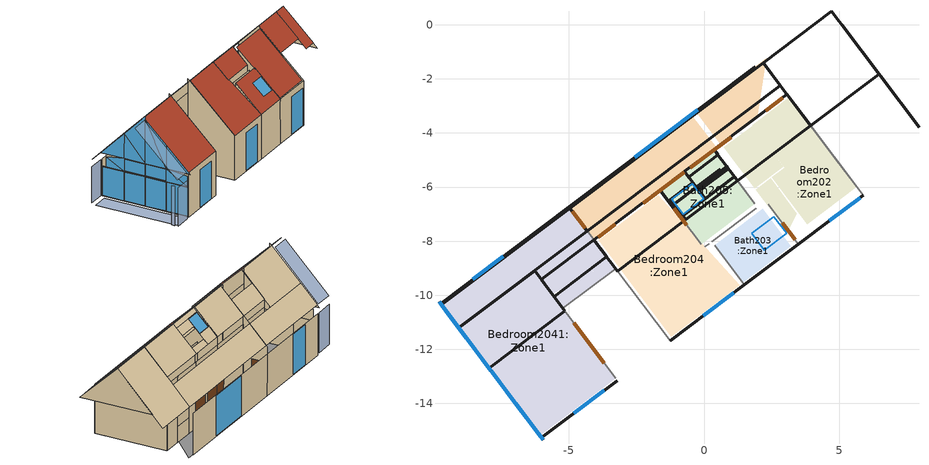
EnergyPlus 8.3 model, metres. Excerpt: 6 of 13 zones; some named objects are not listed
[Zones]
Bedroom202:Zone1
 floor outside (Reference External floor Medium weight): 3.09,-7.66 1.91,-6.09 2.45,-5.68 3.43,-6.98 z13.62
 floor to Block1:Laundry104 (100mm concrete slab_Reversed_Rev): 5.64,-5.99 3.8,-7.38 2.5,-5.65 4.34,-4.26 z13.62
 floor to Block1:Bath103 (100mm concrete slab_Reversed_Rev): 4.34,-4.26 2.97,-5.29 1.78,-3.71 3.14,-2.68 z13.62
 floor to Block1:Mech102 (100mm concrete slab_Reversed_Rev): 2.93,-5.24 1.87,-6.04 0.73,-4.53 1.79,-3.73 z13.62
 wall outside (Reference Wall Medium weight): 3.48,-8.11 5.88,-6.31 z13.62:16.72; 3.06,-2.57,18.3 0.35,-4.6,18.3 1.23,-5.77,19.82 3.94,-3.74,19.82
 wall to EntryHall201:Zone1 (Lightweight 2 x 25mm gypsum plasterboard with 100mm cavity_Rev): 5.88,-6.31 3.07,-2.59 z13.62:16.38; 2.05,-3.36 2.99,-2.65 z13.62:16.39; 4.19,-4.07,17.17 3.61,-3.31,18.15 4.77,-4.84,18.15; 5.88,-6.31,16.38 3.73,-3.46,16.38 4.77,-4.84,18.15 4.98,-5.12,18.15 5.88,-6.31,16.72
 wall to EntryHall2011:Zone1 (Lightweight 2 x 25mm gypsum plasterboard with 100mm cavity_Rev): 0.99,-4.15 2.05,-3.36 z13.62:14.63; 0.99,-4.15 2.05,-3.36 z14.63:15.64; 2.05,-3.36 2.99,-2.65 z16.39:17.77; 0.37,-4.62 2.05,-3.36 z15.64:17.77; 0.37,-4.62 0.99,-4.15 z13.62:15.64; 3.73,-3.46,16.38 3.07,-2.59,16.38 3.07,-2.59,18.15 3.61,-3.31,18.15 4.19,-4.07,17.17; 4.98,-5.12,18.15 3.07,-2.59,18.15 3.07,-2.59,18.32 3.94,-3.74,19.82
 wall to Bath203:Zone1 (Lightweight 2 x 25mm gypsum plasterboard with 100mm cavity): 3.48,-8.11,13.62 2.37,-6.65,13.62 2.37,-6.65,18.49 3.48,-8.11,16.72
 wall to Bath205:Zone1 (Lightweight 2 x 25mm gypsum plasterboard with 100mm cavity): 0.4,-4.67,13.62 1.87,-6.62,13.62 1.87,-6.62,18.79 1.23,-5.77,19.82 0.4,-4.67,18.38
 window (1001): 4.63,-7.25 5.76,-6.39 z13.66:16.28
 door inside (Wooden door_Rev): 2.27,-3.19 2.91,-2.71 z13.62:15.72; 0.37,-4.62 0.99,-4.15 z13.62:15.64
 door inside (Wooden door): 3.36,-7.95 2.88,-7.32 z13.62:15.72
 roof outside (Reference Pitched roof Medium weight): 3.51,-8.01,16.78 5.74,-6.33,16.78 3.92,-3.92,19.68 1.54,-5.72,19.68 2.06,-6.41,18.85
EntryHall2011:Zone1
 floor outside (Reference External floor Medium weight): 1.96,-3.42 0.61,-4.44 -0.31,-3.21 2.29,-1.24 z13.62; 0.45,-4.56 -4.07,-7.97 -5,-6.73 -0.47,-3.33 z13.62
 wall outside (Reference Wall Medium weight): 1.89,-1.55 -5,-6.73 z13.62:16.23; 7.94,-3.79,17.45 5.09,-0.02,17.45 6.46,-1.83,19.82; 2.18,-1.4,16.77 -4.96,-6.78,16.77 -4.32,-7.63,17.88 2.82,-2.25,17.88; 4.7,0.5,16.77 2.18,-1.4,16.77 3.94,-3.74,19.82 6.46,-1.83,19.82
 wall to Bedroom2041:Zone1 (Lightweight 2 x 25mm gypsum plasterboard with 100mm cavity): -5,-6.73,13.62 -4.07,-7.97,13.62 -4.07,-7.97,18.32 -5,-6.73,16.72
 wall to Bedroom204:Zone1 (Lightweight 2 x 25mm gypsum plasterboard with 100mm cavity): -1.63,-6.12 -4.07,-7.97 z13.62:17.77
 wall to Bath205:Zone1 (Lightweight 2 x 25mm gypsum plasterboard with 100mm cavity): 0.37,-4.62 -1.63,-6.12 z13.62:17.77
 window (1001): -0.24,-3.15 -2.57,-4.9 z13.66:16.19
 door inside (Wooden door): -4.87,-6.9 -4.4,-7.53 / -3.29,-7.38 -3.92,-7.86 z13.62:15.72; -1.63,-6.13 -2.25,-6.59 / 0.36,-4.62 -0.51,-5.29 / -0.75,-5.46 -1.62,-6.12 z13.62:15.64
 roof outside (Reference Pitched roof Medium weight): 4.89,-5,18.3 6.69,-3.63,18.3 5.75,-2.37,19.82 3.94,-3.74,19.82; 7.04,-4.09,17.75 7.76,-3.55,17.75 6.46,-1.83,19.82 5.75,-2.37,19.82
Bedroom2041:Zone1
 floor outside (Reference External floor Medium weight): -4.82,-9.78 -5.27,-10.12 -5.38,-9.97 z13.35; -4.07,-9.21 -4.52,-9.55 -4.63,-9.4 z13.35; -4.07,-9.21 -4.52,-9.55 -4.18,-9.06 z13.6; -4.82,-9.78 -5.27,-10.12 -4.93,-9.63 z13.6; -4.87,-10.22 -5.22,-10.49 -5.53,-10.09 -4.54,-9.75 z13.62; -3.28,-9.02 -4.87,-10.22 -4.07,-9.07 -3.49,-8.74 z13.62; -3.49,-8.74 -5.62,-9.97 -6.02,-9.43 -4.07,-7.97 z13.62; -3.88,-9.47 -5.22,-10.49 -5.55,-10.05 -4.2,-9.04 z13.37; -4.07,-7.97 -6.02,-9.43 -6.95,-8.2 -5,-6.73 z13.62; -3.27,-13.08 -6.08,-15.19 -9.75,-10.32 -6.95,-8.2 z13.62
 wall outside (Reference Wall Medium weight): -5,-6.73 -9.75,-10.32 z13.62:16.23; -6.02,-15.27 -3.21,-13.16 z13.62:16.72; -9.75,-10.32 -8.79,-11.59 / -8.78,-11.6 -7.88,-12.79 -6.98,-13.99 -6.02,-15.27 z13.62:15.72; -8.78,-11.6 -7.88,-12.79 -6.98,-13.99 z15.72:16.62; -4.08,-7.95,18.3 -6.03,-9.42,18.3 -5.55,-10.05,19.13 -3.6,-8.58,19.13; -6.27,-9.1,17.88 -9.08,-11.21,17.88 -7.95,-12.7,19.82 -5.15,-10.58,19.82; -4.96,-6.78,16.77 -9.72,-10.36,16.77 -9.08,-11.21,17.88 -4.32,-7.63,17.88; -9.57,-10.55,15.72 -8.79,-11.59,15.72 -8.79,-11.59,16.62 -9.57,-10.55,16.44; -6.98,-13.99,15.72 -6.08,-15.19,15.72 -6.08,-15.19,16.44 -6.98,-13.99,16.62; -9.81,-10.24,16.62 -8.79,-11.59,16.62 -8.79,-11.59,18.38; -8.78,-11.6,16.62 -7.88,-12.79,16.62 -7.88,-12.79,19.94 -8.78,-11.6,18.38; -7.88,-12.79,16.62 -6.98,-13.99,16.62 -6.98,-13.99,18.26 -7.88,-12.79,19.7; -6.98,-13.99,16.62 -5.96,-15.35,16.62 -6.98,-13.99,18.26
 wall to Bedroom204:Zone1 (Lightweight 2 x 25mm gypsum plasterboard with 100mm cavity_Rev): -3.28,-9.02,13.62 -4.07,-7.97,13.62 -4.07,-7.97,18.32 -3.28,-9.02,19.69
 wall to Bedroom2041:Zone1 (Lightweight 2 x 25mm gypsum plasterboard with 100mm cavity): -4.07,-7.97 -6.02,-9.43 z13.62:17.77; -5.22,-10.49,13.62 -6.02,-9.43,13.62 -6.02,-9.43,18.32 -5.22,-10.49,19.69
 wall to Bedroom2041:Zone1 (Lightweight 2 x 25mm gypsum plasterboard with 100mm cavity_Rev): -6.02,-9.43 -4.07,-7.97 z13.62:17.77; -6.02,-9.43,13.62 -5.22,-10.49,13.62 -5.22,-10.49,19.69 -6.02,-9.43,18.32
 wall to MasterBath207:Zone1 (Lightweight 2 x 25mm gypsum plasterboard with 100mm cavity): -3.28,-9.02 -5.22,-10.49 z13.62:18.94; -3.27,-13.08,13.62 -5.22,-10.49,13.62 -5.22,-10.49,19.93 -3.27,-13.08,16.82
 window (1001): -7.43,-8.57 -8.56,-9.42 z13.66:16.19; -4.82,-14.37 -3.69,-13.52 z13.66:16.28; -9.72,-10.35 -8.81,-11.56 / -8.76,-11.63 -7.91,-12.76 / -7.86,-12.83 -7.01,-13.96 / -6.95,-14.02 -6.04,-15.24 z13.66:15.68; -8.76,-11.63 -7.91,-12.76 / -7.86,-12.83 -7.01,-13.96 z15.76:16.58; -9.57,-10.55,16.44 -8.79,-11.59,15.72 -8.79,-11.59,16.62; -9.57,-10.55,15.72 -8.79,-11.59,15.72 -9.57,-10.55,16.44; -6.98,-14,16.61 -6.08,-15.19,15.72 -6.08,-15.19,16.44; -6.98,-13.99,15.72 -6.08,-15.18,15.72 -6.98,-13.99,16.61; -9.8,-10.24,16.62 -8.79,-11.59,16.62 -8.79,-11.59,18.38; -7.88,-12.79,16.62 -7.88,-12.79,19.93 -8.78,-11.6,18.38; -8.78,-11.6,16.62 -7.89,-12.79,16.62 -8.78,-11.6,18.38; -6.98,-13.99,16.62 -6.98,-13.99,18.26 -7.88,-12.8,19.69; -7.88,-12.79,16.62 -6.98,-13.99,16.62 -7.88,-12.79,19.69; -6.98,-13.99,16.62 -5.96,-15.35,16.62 -6.98,-13.99,18.25
 door inside (Wooden door): -3.7,-12.52 -4.83,-11.01 z13.62:15.64
 roof outside (Reference Pitched roof Medium weight): -6.02,-15.27,16.72 -3.21,-13.16,16.72 -5.15,-10.58,19.82 -7.95,-12.7,19.82
Bedroom204:Zone1
 floor outside (Reference External floor Medium weight): 1.3,-9.63 -1.22,-11.53 -3.9,-7.97 -1.69,-6.31 z13.62
 wall outside (Reference Wall Medium weight): -1.26,-11.69 1.49,-9.62 z13.62:16.72; -1.64,-6.11,18.3 -4.08,-7.95,18.3 -3.2,-9.12,19.82 -0.76,-7.27,19.82
 wall to Bath205:Zone1 (Lightweight 2 x 25mm gypsum plasterboard with 100mm cavity_Rev): 0.03,-8.22 0.18,-8.1 z13.62:17.88; -1.63,-6.12,13.62 -0.12,-8.12,13.62 -0.12,-8.12,18.79 -0.76,-7.27,19.82 -1.63,-6.12,18.32
 wall to MasterBath207:Zone1 (Lightweight 2 x 25mm gypsum plasterboard with 100mm cavity): -3.28,-9.02,13.62 -1.26,-11.69,13.62 -1.26,-11.69,16.72 -3.28,-9.02,19.93
 wall to Bath203:Zone1 (Lightweight 2 x 25mm gypsum plasterboard with 100mm cavity): 1.49,-9.62,13.62 0.38,-8.15,13.62 0.38,-8.15,18.49 1.49,-9.62,16.72
 window (1001): -0.03,-10.76 1.1,-9.91 z13.66:16.28
 door inside (Wooden door_Rev): -1.13,-6.78 -0.65,-7.42 z13.62:15.72
 roof outside (Reference Pitched roof Medium weight): -1.22,-11.65,16.72 1.49,-9.61,16.72 -0.8,-7.31,19.82 -3.15,-9.08,19.82
Bath205:Zone1
 floor outside (Reference External floor Medium weight): 1.87,-6.62 -0.12,-8.12 -1.63,-6.12 0.37,-4.62 z13.62
 wall outside (Reference Wall Medium weight): -0.36,-6.06 0.59,-5.34 z16.71:18.25; -1.15,-6.65 0.59,-5.34 z13.62:16.71; -1.24,-6.46,18.84 -1.33,-6.52,18.84 -1.1,-6.82,19.23 -1.02,-6.76,19.23; -0.73,-5.42,18.3 -1.64,-6.11,18.3 -1.33,-6.52,18.84 -0.42,-5.84,18.84; 0.83,-5.24,19.13 -0.22,-6.03,19.13 -0.16,-6.11,19.23 0.89,-5.32,19.23; 0.35,-4.6,18.3 -0.73,-5.42,18.3 -0.57,-5.63,18.57 0.51,-4.82,18.57; 0.89,-5.32,19.23 -0.19,-6.14,19.23 0.03,-6.44,19.62 1.12,-5.62,19.62; 1.12,-5.62,19.62 -0.79,-7.06,19.62 -0.68,-7.21,19.82 1.23,-5.77,19.82; -1.02,-6.76,19.23 -1.1,-6.82,19.23 -0.76,-7.27,19.82 -0.68,-7.21,19.82; -0.42,-5.84,18.84 -1.24,-6.46,18.84 -0.79,-7.06,19.62 0.03,-6.44,19.62
 wall to Bath203:Zone1 (Lightweight 2 x 25mm gypsum plasterboard with 100mm cavity): 1.91,-6.79 0.28,-8.02 z13.62:18.49
 roof outside (Reference Pitched roof Medium weight): -0.12,-8.12,18.79 1.87,-6.62,18.79 1.23,-5.77,19.82 -0.76,-7.27,19.82
 skylight (1001): -0.44,-5.89,18.87 -1.19,-6.46,18.87 -0.78,-7.01,19.59 -0.02,-6.44,19.59
Bath203:Zone1
 floor outside (Reference External floor Medium weight): 3.2,-8.2 1.43,-9.53 0.38,-8.15 2.15,-6.81 z13.62
 wall outside (Reference Wall Medium weight): 1.49,-9.62 3.48,-8.11 z13.62:16.72
 roof outside (Reference Pitched roof Medium weight): 1.49,-9.62,16.72 3.48,-8.11,16.72 2.37,-6.65,18.49 0.38,-8.15,18.49
 skylight (1003): 2.23,-8.33,17.28 3.05,-7.71,17.28 2.58,-7.09,18.02 1.76,-7.71,18.02
shading: -10.83,-11.13 -9.87,-10.41 z13.71:16.23; -7.1,-16.08 -6.14,-15.36 z13.58:16.24; -7.39,-16.19 -7.51,-16.03 z13.71:16.47; -9.11,-13.4,19.68 -8.16,-12.68,19.68 -9.84,-10.45,16.77 -10.8,-11.17,16.77; -7.13,-16.03,16.78 -6.18,-15.31,16.78 -7.99,-12.91,19.68 -8.95,-13.62,19.68; -7.17,-16.01 -6.27,-15.33 -9.76,-10.7 -10.66,-11.38 z13.62
[Site:Location]
Untitled (17-08:23-08)  (17-08:23-08): Latitude=38.27; Longitude=27.15; Time Zone=2; Elevation {m}=120
[Site:GroundTemperature:BuildingSurface]
14, 14, 14, 14, 14, 14, 14, 14, 14, 14, 14, 14
[Site:GroundTemperature:Deep]
14, 14, 14, 14, 14, 14, 14, 14, 14, 14, 14, 14
[Site:GroundTemperature:Shallow]
14, 14, 14, 14, 14, 14, 14, 14, 14, 14, 14, 14
[Site:GroundTemperature:FCfactorMethod]
January FCfactorMethod ground temperature {C}=8.8; Februry FCfactorMethod ground temperature {C}=10.28; March FCfactorMethod ground temperature {C}=13.17; April FCfactorMethod ground temperature {C}=15.91; May FCfactorMethod ground temperature {C}=21.09; June FCfactorMethod ground temperature {C}=23.82; July FCfactorMethod ground temperature {C}=24.57; August FCfactorMethod ground temperature {C}=23.19; September FCfactorMethod ground temperature {C}=19.99; October FCfactorMethod ground temperature {C}=16.01; November FCfactorMethod ground temperature {C}=12.09; December FCfactorMethod ground temperature {C}=9.5
[Site:GroundReflectance]
0.2, 0.2, 0.2, 0.2, 0.2, 0.2, 0.2, 0.2, 0.2, 0.2, 0.2, 0.2
[Site:GroundReflectance:SnowModifier]
1, 1
[SizingPeriod:DesignDay] Day of Month=15; Humidity Condition Type=WetBulb; Barometric Pressure {N/M**2}=99891.7; Wind Direction {Degrees N=0, S=180}=0; Rain Indicator=No; Snow on ground indicator=No
Name | Month | Day Type -- used for schedules | Maximum Dry-Bulb Temperature {C} | Daily Dry-Bulb Temperature Range {C} | Wetbulb at Maximum Dry-Bulb{C} | Wind Speed {m/s} | Daylight Savings Time Indicator | Clearness {0.0 to 1.1} | Max Dry-Bulb {C} | Daily Temp Range {C} | Wet-Bulb at Max {C} | Wind Speed {M/Sec} | Clearness {0.0 to 1.1} - gives no sun (but does include long wave radiant heat exchange with sky)
Summer Design Day in Untitled (17-08:23-08) Jul | 7 | SummerDesignDay | 37.1 | 12.5 | 20.7 | 0 | Yes | 0.98
Winter Design Day in Untitled (17-08:23-08) | 1 | WinterDesignDay |  |  |  |  | No |  | -2.8 | 0 | -2.8 | 13.7 | 0
[Building]
Building: North Axis=120; Terrain=Suburbs; Loads Convergence Tolerance=.04; Temperature Convergence Tolerance=.4; Solar Distribution=FullExterior; Maximum number of warmup days=25; Minimum number of warmup days=6
[Material:NoMass] Roughness=Rough; Resistance {m2-K/w}=.15; Thermal Emittance=0.9; Solar Absorptance=0.7; Visible Absorptance=0.7
1_RVAL_2; 2_RVAL_2
[Construction]
Lightweight 2 x 25mm gypsum plasterboard with 100mm cavity: Gypsum Plasterboard_0.025, 1_RVAL_2, Gypsum Plasterboard_0.025
Lightweight 2 x 25mm gypsum plasterboard with 100mm cavity_Rev: Gypsum Plasterboard_0.025, 2_RVAL_2, Gypsum Plasterboard_0.025
Reference Wall Medium weight: Brickwork Outer Leaf_0.1, XPS Extruded Polystyrene  - CO2 Blowing_0.0795, Concrete Block (Medium)_0.1, Gypsum Plastering_0.013
Reference External floor Medium weight: External Rendering_0.025, MW Stone Wool (rolls)_0.1482, Timber Flooring_0.005
100mm concrete slab_Reversed_Rev: Cast Concrete (Dense)_0.1
Wooden door; Wooden door_Rev: Painted Oak_0.035
Reference Pitched roof Medium weight: Clay Tile (roofing)_0.025, MW Stone Wool (rolls)_0.2423, Roofing Felt_0.005
1001: 38, 1002, 2
1003: 2, 1001, 2, 1001, 2
[WindowMaterial:Gas] Gas type (Air - Argon - Krypton - Xenon - SF6 - Custom)=Air
Name | Thickness {m}
1001 | .006
1002 | .013
[WindowMaterial:Glazing] Optical data type {SpectralAverage or Spectral}=SpectralAverage; Thickness {m}=.003; IR transmittance at normal incidence=0; IR emissivity: front side=.84; Conductivity {W/m-K}=.9; Dirt Correction Factor for Solar and Visible Transmittance=1
Name | Solar transmittance at normal incidence | Solar reflectance at normal incidence: front side | Solar reflectance at normal incidence: back side | Visible transmittance at normal incidence | Visible reflectance at normal incidence: front side | Visible reflectance at normal incidence: back side | IR emissivity: back side
2 | .837 | .075 | .075 | .898 | .081 | .081 | .84
38 | .74 | .09 | .1 | .82 | .11 | .12 | .2
[Material] Roughness=Rough; Thermal Emittance=0.9
Name | Thickness {m} | Conductivity {w/m-K} | Density {kg/m3} | Specific Heat {J/kg-K} | Solar Absorptance | Visible Absorptance
Gypsum Plasterboard_0.025 | .025 | 0.25 | 900 | 1000 | 0.5 | 0.5
Brickwork Outer Leaf_0.1 | .1 | 0.84 | 1700 | 800 | 0.7 | 0.7
XPS Extruded Polystyrene  - CO2 Blowing_0.0795 | .0795 | 0.034 | 35 | 1400 | 0.6 | 0.6
Concrete Block (Medium)_0.1 | .1 | 0.51 | 1400 | 1000 | 0.6 | 0.6
Gypsum Plastering_0.013 | .013 | 0.4 | 1000 | 1000 | 0.5 | 0.5
External Rendering_0.025 | .025 | 0.5 | 1300 | 1000 | 0.7 | 0.7
MW Stone Wool (rolls)_0.1482 | .1482 | 0.04 | 30 | 840 | 0.6 | 0.6
Timber Flooring_0.005 | .005 | 0.14 | 650 | 1200 | 0.78 | 0.78
Cast Concrete (Dense)_0.1 | .1 | 1.4 | 2100 | 840 | 0.6 | 0.6
Painted Oak_0.035 | .035 | 0.19 | 700 | 2390 | 0.5 | 0.5
Clay Tile (roofing)_0.025 | .025 | 1 | 2000 | 800 | 0.7 | 0.7
MW Stone Wool (rolls)_0.2423 | .2423 | 0.04 | 30 | 840 | 0.6 | 0.6
Roofing Felt_0.005 | .005 | 0.19 | 960 | 837 | 0.8 | 0.8
[Zone] Relative North (to building)=0; Zone Type=1; Zone multiplier=1; Zone inside convection algorithm=TARP; Part Of Total Floor Area=Yes
Name | Zone volume | Floor Area
EntryHall2011:Zone1 | 56.5221 | 12.5503
Bedroom202:Zone1 | 63.2878 | 13.502
Bath205:Zone1 | 27.675 | 6.2472
Bedroom204:Zone1 | 63.8424 | 13.2018
Bedroom2041:Zone1 | 14.0055 | 29.1351
Bath203:Zone1 | 14.9224 | 3.8558
[PEOPLE]
People EntryHall2011:Zone1: EntryHall2011:Zone1, Dwell_DomCommonAreas_Occ, People, 0.246563, .3, AutoCalculate, Activity Schedule 31251, 3.82e-08, No, ZoneAveraged, Work efficiency, ClothingInsulationSchedule, Clothing Schedule 31251, AirVelocitySchedule
People Bedroom202:Zone1: Bedroom202:Zone1, Dwell_DomCommonAreas_Occ, People, 0.265261, .3, AutoCalculate, Activity Schedule 31281, 3.82e-08, No, ZoneAveraged, Work efficiency, ClothingInsulationSchedule, Clothing Schedule 31281, AirVelocitySchedule
People Bath205:Zone1: Bath205:Zone1, Dwell_DomCommonAreas_Occ, People, 0.122733, .3, AutoCalculate, Activity Schedule 31393, 3.82e-08, No, ZoneAveraged, Work efficiency, ClothingInsulationSchedule, Clothing Schedule 31393, AirVelocitySchedule
People Bedroom204:Zone1: Bedroom204:Zone1, Dwell_DomCommonAreas_Occ, People, 0.259363, .3, AutoCalculate, Activity Schedule 31441, 3.82e-08, No, ZoneAveraged, Work efficiency, ClothingInsulationSchedule, Clothing Schedule 31441, AirVelocitySchedule
People Bedroom2041:Zone1: Bedroom2041:Zone1, Dwell_DomCommonAreas_Occ, People, 0.572389, .3, AutoCalculate, Activity Schedule 31492, 3.82e-08, No, ZoneAveraged, Work efficiency, ClothingInsulationSchedule, Clothing Schedule 31492, AirVelocitySchedule
People Bath203:Zone1: Bath203:Zone1, Dwell_DomCommonAreas_Occ, People, 0.0757511, .3, AutoCalculate, Activity Schedule 31611, 3.82e-08, No, ZoneAveraged, Work efficiency, ClothingInsulationSchedule, Clothing Schedule 31611, AirVelocitySchedule
[Lights] Lighting SCHEDULE=Dwell_DomCommonAreas_Light; Design Level calculation method=LightingLevel; Return Air Fraction=0; Radiant fraction=.42; Fraction Visible=.18; Fraction Replaceable=1
Name | Zone | Design lighting Level (W) | LightsEndUseKey
EntryHall2011:Zone1 General lighting | EntryHall2011:Zone1 | 188.2545 | ELECTRIC EQUIPMENT#EntryHall2011:Zone1#GeneralLights
Bedroom202:Zone1 General lighting | Bedroom202:Zone1 | 202.53 | ELECTRIC EQUIPMENT#Bedroom202:Zone1#GeneralLights
Bath205:Zone1 General lighting | Bath205:Zone1 | 93.708 | ELECTRIC EQUIPMENT#Bath205:Zone1#GeneralLights
Bedroom204:Zone1 General lighting | Bedroom204:Zone1 | 198.027 | ELECTRIC EQUIPMENT#Bedroom204:Zone1#GeneralLights
Bedroom2041:Zone1 General lighting | Bedroom2041:Zone1 | 437.0265 | ELECTRIC EQUIPMENT#Bedroom2041:Zone1#GeneralLights
Bath203:Zone1 General lighting | Bath203:Zone1 | 57.837 | ELECTRIC EQUIPMENT#Bath203:Zone1#GeneralLights
[ElectricEquipment] Equipment SCHEDULE=Dwell_DomCommonAreas_Equip; Design Level calculation method=EquipmentLevel; Latent fraction=0; Radiant fraction=.2; Fraction Lost=0
Name | Zone | Design Equipment Level (W) | End-use category
EntryHall2011:Zone1 Equipment 1 | EntryHall2011:Zone1 | 27.1086 | ELECTRIC EQUIPMENT#EntryHall2011:Zone1#05
Bedroom202:Zone1 Equipment 1 | Bedroom202:Zone1 | 29.1643 | ELECTRIC EQUIPMENT#Bedroom202:Zone1#05
Bath205:Zone1 Equipment 1 | Bath205:Zone1 | 13.494 | ELECTRIC EQUIPMENT#Bath205:Zone1#05
Bedroom204:Zone1 Equipment 1 | Bedroom204:Zone1 | 28.5159 | ELECTRIC EQUIPMENT#Bedroom204:Zone1#05
Bedroom2041:Zone1 Equipment 1 | Bedroom2041:Zone1 | 62.9318 | ELECTRIC EQUIPMENT#Bedroom2041:Zone1#05
Bath203:Zone1 Equipment 1 | Bath203:Zone1 | 8.3285 | ELECTRIC EQUIPMENT#Bath203:Zone1#05
[ZoneInfiltration:DesignFlowRate] Infiltration SCHEDULE=On 24/7; Design Volume Flow Rate calculation method=Flow/zone; Constant Term Coefficient=1; Temperature Term Coefficient=0; Velocity Term Coefficient=0; Velocity Squared Term Coefficient=0
Name | Zone | Design Volume Flow Rate (m3/s)
EntryHall2011:Zone1 Infiltration | EntryHall2011:Zone1 | .01099
Bedroom202:Zone1 Infiltration | Bedroom202:Zone1 | .012306
Bath205:Zone1 Infiltration | Bath205:Zone1 | .005381
Bedroom204:Zone1 Infiltration | Bedroom204:Zone1 | .012414
Bedroom2041:Zone1 Infiltration | Bedroom2041:Zone1 | .002723
Bath203:Zone1 Infiltration | Bath203:Zone1 | .002902
[ZoneVentilation:DesignFlowRate] Natural Ventilation SCHEDULE=Dwell_DomCommonAreas_Occ; Design Volume Flow Rate calculation method=Flow/zone; Vent type - no fan energy=NATURAL; Pressure rise (Pa)=0; Total efficiency (0-1)=1; Constant Term Coefficient=1; Temperature Term Coefficient=0; Velocity Term Coefficient=0; Velocity Squared Term Coefficient=0; Minimum indoor temperature (degC)=24; Maximum Indoor Temperature {C}=100; Max temperature difference for operation=-50; Minimum outdoor Temperature (degC)=-100; Maximum outdoor Temperature {C}=100; Maximum WindSpeed {m/s}=40
Name | Zone | Natural ventilation rate (m3/s)
EntryHall2011:Zone1 Nat Vent | EntryHall2011:Zone1 | .188407
Bedroom202:Zone1 Nat Vent | Bedroom202:Zone1 | .210959
Bath205:Zone1 Nat Vent | Bath205:Zone1 | .09225
Bedroom204:Zone1 Nat Vent | Bedroom204:Zone1 | .212808
Bedroom2041:Zone1 Nat Vent | Bedroom2041:Zone1 | .046685
Bath203:Zone1 Nat Vent | Bath203:Zone1 | .049741
[ZoneMixing]
EntryHall201:Zone1_7: EntryHall201:Zone1, Dwell_DomCommonAreas_Occ, Flow/Zone, 0.0665048, Bedroom202:Zone1, 0
EntryHall201:Zone1_8: Bedroom202:Zone1, Dwell_DomCommonAreas_Occ, Flow/zone, 0.0665048, EntryHall201:Zone1, 0
EntryHall2011:Zone1_9: EntryHall2011:Zone1, Dwell_DomCommonAreas_Occ, Flow/Zone, 0.0667366, Bedroom2041:Zone1, 0
EntryHall2011:Zone1_10: Bedroom2041:Zone1, Dwell_DomCommonAreas_Occ, Flow/zone, 0.0667366, EntryHall2011:Zone1, 0
EntryHall2011:Zone1_11: EntryHall2011:Zone1, Dwell_DomCommonAreas_Occ, Flow/Zone, 0.0629742, Bedroom202:Zone1, 0
EntryHall2011:Zone1_12: Bedroom202:Zone1, Dwell_DomCommonAreas_Occ, Flow/zone, 0.0629742, EntryHall2011:Zone1, 0
EntryHall2011:Zone1_13: EntryHall2011:Zone1, Dwell_DomCommonAreas_Occ, Flow/Zone, 0.0665053, Bedroom204:Zone1, 0
EntryHall2011:Zone1_14: Bedroom204:Zone1, Dwell_DomCommonAreas_Occ, Flow/zone, 0.0665053, EntryHall2011:Zone1, 0
EntryHall2011:Zone1_15: EntryHall2011:Zone1, Dwell_DomCommonAreas_Occ, Flow/Zone, 0.0629736, Bedroom204:Zone1, 0
EntryHall2011:Zone1_16: Bedroom204:Zone1, Dwell_DomCommonAreas_Occ, Flow/zone, 0.0629736, EntryHall2011:Zone1, 0
EntryHall2011:Zone1_17: EntryHall2011:Zone1, Dwell_DomCommonAreas_Occ, Flow/Zone, 0.0888432, Bath205:Zone1, 0
EntryHall2011:Zone1_18: Bath205:Zone1, Dwell_DomCommonAreas_Occ, Flow/zone, 0.0888432, EntryHall2011:Zone1, 0
EntryHall2011:Zone1_19: EntryHall2011:Zone1, Dwell_DomCommonAreas_Occ, Flow/Zone, 0.0888439, Bath205:Zone1, 0
EntryHall2011:Zone1_20: Bath205:Zone1, Dwell_DomCommonAreas_Occ, Flow/zone, 0.0888439, EntryHall2011:Zone1, 0
Bedroom202:Zone1_21: Bedroom202:Zone1, Dwell_DomCommonAreas_Occ, Flow/Zone, 0.0665054, Bath203:Zone1, 0
Bedroom202:Zone1_22: Bath203:Zone1, Dwell_DomCommonAreas_Occ, Flow/zone, 0.0665054, Bedroom202:Zone1, 0
Bath205:Zone1_23: Bath205:Zone1, Dwell_DomCommonAreas_Occ, Flow/Zone, 0.0665054, Bedroom204:Zone1, 0
Bath205:Zone1_24: Bedroom204:Zone1, Dwell_DomCommonAreas_Occ, Flow/zone, 0.0665054, Bath205:Zone1, 0
Bedroom2041:Zone1_25: Bedroom2041:Zone1, Dwell_DomCommonAreas_Occ, Flow/Zone, 0.152615, MasterBath207:Zone1, 0
Bedroom2041:Zone1_26: MasterBath207:Zone1, Dwell_DomCommonAreas_Occ, Flow/zone, 0.152615, Bedroom2041:Zone1, 0
[Sizing:Zone] Zone Cooling Design Supply Air Temperature Input Method=SupplyAirTemperature; Zone Cooling Design Supply Air Temperature (C)=14; Zone Cooling Design Supply Air Temperature Difference=0; Zone Heating Design Supply Air Temperature Input Method=SupplyAirTemperature; Zone Heating Design Supply Air Temperature (C)=35; Zone Heating Design Supply Air Temperature Difference=0; Zone Cooling Design Supply Air Humidity Ratio (kgWater/kgDryAir)=0.009; Zone Heating Design Supply Air Humidity Ratio (kgWater/kgDryAir)=0.01; Zone Heating Sizing Factor=1.8; Zone Cooling Sizing Factor=1.3; Cooling Design Air Flow Method=DesignDay; Cooling Minimum Air Flow Fraction=0; Heating Design Air Flow Method=DesignDay
Name | Design Specification Outdoor Air Object | Design Specification Zone Air Distribution Object
EntryHall2011:Zone1 | EntryHall2011:Zone1 | EntryHall2011:Zone1
Bedroom202:Zone1 | Bedroom202:Zone1 | Bedroom202:Zone1
Bath205:Zone1 | Bath205:Zone1 | Bath205:Zone1
Bedroom204:Zone1 | Bedroom204:Zone1 | Bedroom204:Zone1
Bedroom2041:Zone1 | Bedroom2041:Zone1 | Bedroom2041:Zone1
Bath203:Zone1 | Bath203:Zone1 | Bath203:Zone1
[DesignSpecification:ZoneAirDistribution] Zone Air Distribution Effectiveness in Cooling Mode (dimensionless)=1; Zone Air Distribution Effectiveness in Heating Mode (dimensionless)=1
EntryHall201:Zone1; EntryHall2011:Zone1; Bedroom202:Zone1; Bath205:Zone1; Bedroom204:Zone1; Bedroom2041:Zone1; MasterBath207:Zone1; Bath203:Zone1
[DesignSpecification:OutdoorAir] Outdoor Air Flow per Person {m3/s}=0; Outdoor Air Flow per Zone Floor Area {m3/s-m2}=0; Outdoor Air Flow per Zone {m3/s}=0; Outdoor Air Flow Air Changes per Hour=0; Outdoor Air Flow Rate Fraction Schedule=On
EntryHall201:Zone1; EntryHall2011:Zone1; Bedroom202:Zone1; Bath205:Zone1; Bedroom204:Zone1; Bedroom2041:Zone1; MasterBath207:Zone1; Bath203:Zone1
[ZoneControl:Thermostat]
EntryHall2011:Zone1 Thermostat: EntryHall2011:Zone1, Zone Control Type Sched, ThermostatSetpoint:DualSetpoint, Dual Setpoint - Zone EntryHall2011:Zone1
Bedroom202:Zone1 Thermostat: Bedroom202:Zone1, Zone Control Type Sched, ThermostatSetpoint:DualSetpoint, Dual Setpoint - Zone Bedroom202:Zone1
Bath205:Zone1 Thermostat: Bath205:Zone1, Zone Control Type Sched, ThermostatSetpoint:DualSetpoint, Dual Setpoint - Zone Bath205:Zone1
Bedroom204:Zone1 Thermostat: Bedroom204:Zone1, Zone Control Type Sched, ThermostatSetpoint:DualSetpoint, Dual Setpoint - Zone Bedroom204:Zone1
Bedroom2041:Zone1 Thermostat: Bedroom2041:Zone1, Zone Control Type Sched, ThermostatSetpoint:DualSetpoint, Dual Setpoint - Zone Bedroom2041:Zone1
Bath203:Zone1 Thermostat: Bath203:Zone1, Zone Control Type Sched, ThermostatSetpoint:DualSetpoint, Dual Setpoint - Zone Bath203:Zone1
[ThermostatSetpoint:DualSetpoint]
Dual Setpoint - Zone EntryHall2011:Zone1: EntryHall2011:Zone1 Heating Setpoint Schedule, EntryHall2011:Zone1 Cooling SP Sch
Dual Setpoint - Zone Bedroom202:Zone1: Bedroom202:Zone1 Heating Setpoint Schedule, Bedroom202:Zone1 Cooling SP Sch
Dual Setpoint - Zone Bath205:Zone1: Bath205:Zone1 Heating Setpoint Schedule, Bath205:Zone1 Cooling SP Sch
Dual Setpoint - Zone Bedroom204:Zone1: Bedroom204:Zone1 Heating Setpoint Schedule, Bedroom204:Zone1 Cooling SP Sch
Dual Setpoint - Zone Bedroom2041:Zone1: Bedroom2041:Zone1 Heating Setpoint Schedule, Bedroom2041:Zone1 Cooling SP Sch
Dual Setpoint - Zone Bath203:Zone1: Bath203:Zone1 Heating Setpoint Schedule, Bath203:Zone1 Cooling SP Sch
[Zone equipment]
EntryHall2011:Zone1: EntryHall2011:Zone1 Ideal Loads Air
Bedroom202:Zone1: Bedroom202:Zone1 Ideal Loads Air
Bath205:Zone1: Bath205:Zone1 Ideal Loads Air
Bedroom204:Zone1: Bedroom204:Zone1 Ideal Loads Air
Bedroom2041:Zone1: Bedroom2041:Zone1 Ideal Loads Air
Bath203:Zone1: Bath203:Zone1 Ideal Loads Air
[Schedule:Compact]
On; On 24/7: Any Number, Through: 12/31, For: AllDays, Until: 24:00, 1
Work efficiency: Any Number, Through: 12/31, For: AllDays, Until: 24:00, 0
AirVelocitySchedule: Any Number, Through: 12/31, For: AllDays, Until: 24:00, .137
Dwell_DomCommonAreas_Occ: Fraction, Through: 31 Dec, For: Weekdays SummerDesignDay, Until: 07:00, 0, Until: 08:00, 0.5, Until: 09:00, 1, Until: 10:00, 0.5, Until: 17:00, 0, Until: 18:00, 0.25, Until: 19:00, 0.5, Until: 20:00, 0.75, Until: 22:00, 1, Until: 23:00, 0.75, Until: 24:00, 0.25, For: Weekends, Until: 09:00, 0, Until: 21:00, 1, Until: 24:00, 0, For: Holidays, Until: 09:00, 0, Until: 21:00, 1, Until: 24:00, 0, For: WinterDesignDay AllOtherDays, Until: 24:00, 0
Dwell_DomCommonAreas_Light: Fraction, Through: 31 Dec, For: Weekdays SummerDesignDay, Until: 07:00, 0, Until: 10:00, 1, Until: 17:00, 0, Until: 24:00, 1, For: Weekends, Until: 09:00, 0, Until: 21:00, 1, Until: 24:00, 0, For: Holidays, Until: 09:00, 0, Until: 21:00, 1, Until: 24:00, 0, For: WinterDesignDay AllOtherDays, Until: 24:00, 0
Dwell_DomCommonAreas_Equip: Fraction, Through: 31 Dec, For: Weekdays SummerDesignDay, Until: 07:00, 0.0463, Until: 23:00, 1, Until: 24:00, 0.33241, For: Weekends, Until: 07:00, 0.0463, Until: 23:00, 1, Until: 24:00, 0.33241, For: Holidays, Until: 07:00, 0.0463, Until: 23:00, 1, Until: 24:00, 0.33241, For: WinterDesignDay AllOtherDays, Until: 24:00, 0
Activity Schedule 31251; Activity Schedule 31281; Activity Schedule 31393; Activity Schedule 31441; Activity Schedule 31492; Activity Schedule 31611: Any Number, Through: 12/31, For: AllDays, Until: 24:00, 162
Clothing Schedule 31251; Clothing Schedule 31281; Clothing Schedule 31393; Clothing Schedule 31441; Clothing Schedule 31492; Clothing Schedule 31611: Any Number, Through: 4/1, For: AllDays, Until: 24:00, 1, Through: 9/30, For: AllDays, Until: 24:00, .5, Through: 12/31, For: AllDays, Until: 24:00, 1
EntryHall2011:Zone1 Heating Setpoint Schedule; Bedroom202:Zone1 Heating Setpoint Schedule; Bath205:Zone1 Heating Setpoint Schedule; Bedroom204:Zone1 Heating Setpoint Schedule; Bedroom2041:Zone1 Heating Setpoint Schedule; Bath203:Zone1 Heating Setpoint Schedule: Temperature, Through: 31 Dec, For: Weekdays SummerDesignDay WinterDesignDay, Until: 05:00, 12, Until: 10:00, 18, Until: 15:00, 12, Until: 24:00, 18, For: Weekends, Until: 07:00, 12, Until: 21:00, 18, Until: 24:00, 12, For: Holidays, Until: 07:00, 12, Until: 21:00, 18, Until: 24:00, 12, For: AllOtherDays, Until: 24:00, -50
EntryHall2011:Zone1 Cooling SP Sch; Bedroom202:Zone1 Cooling SP Sch; Bath205:Zone1 Cooling SP Sch; Bedroom204:Zone1 Cooling SP Sch; Bedroom2041:Zone1 Cooling SP Sch; Bath203:Zone1 Cooling SP Sch: Any Number, Through: 12/31, For: AllDays, Until: 24:00, 100
[Schedule:Day:Hourly]
Summer Control Type Day Sch; Winter Control Type Day Sch: Control Type, 4, 4, 4, 4, 4, 4, 4, 4, 4, 4, 4, 4, 4, 4, 4, 4, 4, 4, 4, 4, 4, 4, 4, 4
[Schedule:Week:Daily]
Summer Control Type Week Sch: Summer Control Type Day Sch, Summer Control Type Day Sch, Summer Control Type Day Sch, Summer Control Type Day Sch, Summer Control Type Day Sch, Summer Control Type Day Sch, Summer Control Type Day Sch, Summer Control Type Day Sch, Summer Control Type Day Sch, Summer Control Type Day Sch, Summer Control Type Day Sch, Summer Control Type Day Sch
Winter Control Type Week Sch: Winter Control Type Day Sch, Winter Control Type Day Sch, Winter Control Type Day Sch, Winter Control Type Day Sch, Winter Control Type Day Sch, Winter Control Type Day Sch, Winter Control Type Day Sch, Winter Control Type Day Sch, Winter Control Type Day Sch, Winter Control Type Day Sch, Winter Control Type Day Sch, Winter Control Type Day Sch
[Schedule:Year]
Zone Control Type Sched: Control Type, Winter Control Type Week Sch, 1, 1, 3, 31, Summer Control Type Week Sch, 4, 1, 9, 30, Winter Control Type Week Sch, 10, 1, 12, 31
